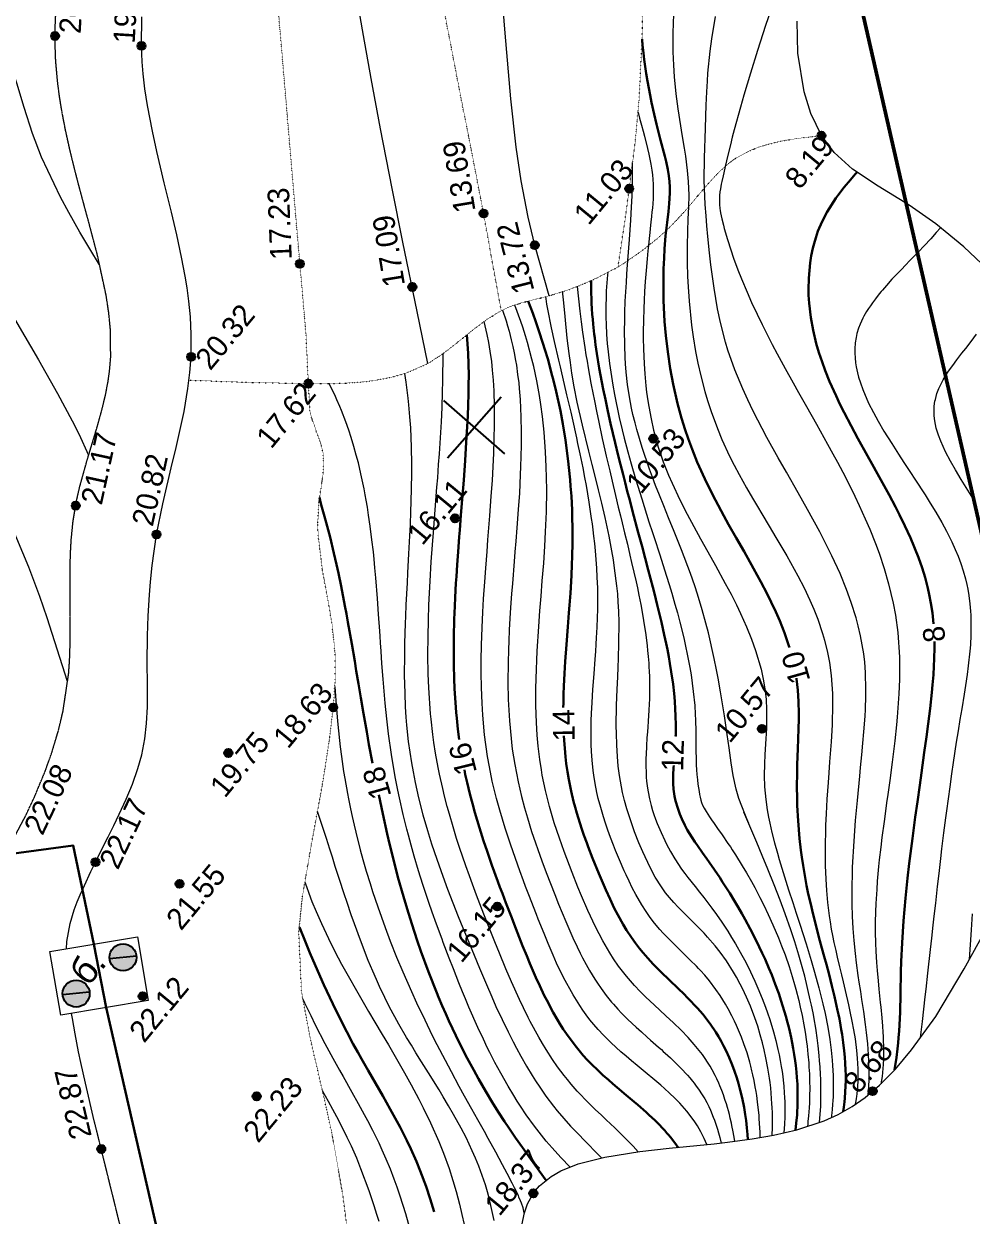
# Model space of a CAD drawing. Header units: millimetres. Extents: x -2893842 to -949497, y -1203244 to 262218.
# Drawn here: x -1954908 to -1919793, y -532479 to -488314 of the extents above; entities that cross this region are included whole.
import ezdxf

# ---------------------------------------------------------------- set-up
doc = ezdxf.new("R2010")
doc.units = ezdxf.units.MM
doc.linetypes.add('g5_05x2', pattern=[3.5, 2.5, -1])
doc.linetypes.add('g5_366', pattern=[0.85, 0.1, -0.75])
doc.layers.get('0').update_dxf_attribs({"lineweight": 5})
for name, color, linetype in [('!!!_ Размеры', 7, 'Continuous'), ('02_сетка', 253, 'Continuous'), ('10_Границы покрытий и угодий', 253, 'Continuous'), ('12_Рельеф', 253, 'Continuous'), ('19_Горизонтали', 253, 'Continuous'), ('30_Канализация', 253, 'Continuous'), ('44_Крышки колодцев', 253, 'Continuous'), ('61_Отметки высоты поверхности', 253, 'Continuous'), ('65_Границы', 253, 'Continuous')]:
    doc.layers.add(name, color=color, linetype=linetype)
doc.styles.add('LIKE17', font='d431.shx')
doc.styles.add('LIKE36', font='pragmai.shx')
doc.styles.add('Line_GUGK', font='')
doc.styles.get('Line_GUGK').set_extended_font_data('Bm431', italic=True)
doc.linetypes.add('g5_084a', pattern='A,0.001,[18,GUGK_2005.shx,S=2.5,R=180,X=0,Y=0],0.5,[18,GUGK_2005.shx,S=6,R=180,X=0,Y=0],0.5', length=1.001)
doc.linetypes.add('g5_085a', pattern='A,0.001,[19,GUGK_2005.shx,S=1,R=180,X=0,Y=0],0.5,[18,GUGK_2005.shx,S=6,R=180,X=0,Y=0],0.5', length=1.001)
doc.linetypes.add('g5_122_kn', pattern='A,1,-1,1.5,-0.4,["Кн",Line_GUGK,S=1,R=0,X=0,Y=-0.5],-2.4,1.5,-1,4,-1,4,-1,3', length=21.8)
doc.linetypes.add('g5_332', pattern='A,0.001,[18,GUGK_2005.shx,S=10,R=180,X=0,Y=0],0.5', length=0.501)

# ---------------------------------------------------------------- blocks, each defined once
blk = doc.blocks.new('BL_333')
at = {"color": 0}
for p, q in [((0, -3), (0, 3)), ((-3, 0), (3, 0))]:
    blk.add_line(p, q, dxfattribs=at)
blk = doc.blocks.new('g5_117')
h = blk.add_hatch(color=255)
h.paths.add_polyline_path([(-0.299, 0.352), (0.352, -0.299, 0.177899), (0.463, 0, 0.639215)])
h.paths.add_polyline_path([(-0.352, 0.299, 0.177899), (-0.463, 0, 0.639215), (0.299, -0.352)])
at = {"color": 0}
blk.add_lwpolyline([(0.354, -0.354), (-0.354, 0.354)], dxfattribs=at)
blk.add_circle((0, 0), 0.5, dxfattribs=at)
blk = doc.blocks.new('g5_330')
blk.add_hatch(color=0).paths.add_polyline_path([(-0.15, 0, 1), (0.15, 0, 1)])
at = {"color": 0}
blk.add_circle((0, 0), 0.15, dxfattribs=at)
blk = doc.blocks.new('Топо_07.04.17')
at = {"layer": '02_сетка', "color": 3, "linetype": 'Continuous'}
for p, q in [((-55232, -387752), (-53010, -385736)), ((-53113, -387855), (-55129, -385633))]:
    blk.add_line(p, q, dxfattribs=at)
at = {"layer": '10_Границы покрытий и угодий', "linetype": 'g5_05x2', "lineweight": 20}
blk.add_lwpolyline([(-73064, -400357), (-72261, -399185), (-71851, -398520), (-71348, -397613), (-71029, -396963), (-70691, -396173), (-70441, -395481), (-70080, -394132), (-69985, -393622), (-69876, -392877), (-69778, -392020), (-69714, -391399), (-69643, -390735), (-69574, -390162), (-69502, -389663), (-69420, -389186), (-69273, -388509), (-69063, -387784), (-68887, -387285), (-68512, -386356), (-68285, -385829), (-67984, -385126), (-67736, -384509), (-67554, -384006), (-67411, -383546), (-67314, -383177), (-67208, -382651), (-67103, -381605), (-67094, -380997), (-67116, -380374), (-67273, -378808), (-67457, -377552), (-67571, -376812), (-67673, -376130), (-67751, -375576), (-67846, -374833), (-67923, -374102), (-67971, -373489), (-67990, -373164), (-68005, -372797), (-68013, -372281), (-67994, -371502), (-67940, -370811), (-67886, -370350), (-67740, -369426)], dxfattribs=at)
at = {"layer": '10_Границы покрытий и угодий', "color": 7, "linetype": 'Continuous', "lineweight": 20}
for points in [[(-71304, -404235), (-71260, -403974), (-71067, -403319), (-70858, -402837), (-70713, -402555), (-70573, -402303), (-70382, -401979), (-70087, -401499), (-69819, -401079), (-69554, -400671), (-69309, -400294), (-69055, -399901), (-68805, -399504), (-68488, -398979), (-68195, -398453), (-67924, -397897), (-67725, -397413), (-67542, -396840), (-67415, -396276), (-67317, -395666), (-67269, -395270), (-67223, -394838), (-67143, -394051), (-67022, -393058), (-66914, -392328), (-66778, -391553), (-66684, -391077), (-66555, -390493), (-66265, -389362), (-65907, -388257), (-65390, -386821), (-65219, -386355), (-64737, -384951), (-64496, -384123), (-64358, -383547), (-64248, -382970), (-64148, -382151), (-64109, -381494), (-64101, -380909), (-64110, -380412), (-64130, -379978), (-64181, -379261), (-64265, -378414), (-64367, -377562), (-64437, -377012), (-64510, -376450), (-64654, -375267), (-64733, -374506), (-64804, -373543), (-64827, -372916), (-64829, -372351), (-64817, -371910), (-64777, -371319), (-64637, -370249)], [(-71002, -410682), (-71168, -409264), (-71251, -408478), (-71289, -408082), (-71318, -407741), (-71343, -407403), (-71378, -406829), (-71386, -406637)]]:
    blk.add_lwpolyline(points, dxfattribs=at)
at = {"layer": '10_Границы покрытий и угодий', "color": 7, "linetype": 'g5_366', "lineweight": 20}
for points in [[(-52646, -382565), (-52889, -378914), (-53064, -376651), (-53257, -374304), (-53501, -371162), (-53650, -368823), (-53784, -365573), (-53842, -361158), (-53756, -355598), (-53628, -351777), (-53440, -346777), (-53323, -342435), (-53277, -336489), (-53201, -331046), (-52867, -325180), (-52503, -321840), (-52171, -319052)], [(-60045, -384446), (-59925, -382594), (-59809, -378216), (-59658, -372949), (-59487, -366873), (-59382, -363042), (-59098, -351808), (-58982, -346090), (-58875, -339674), (-58708, -331590), (-58597, -328027), (-58428, -323474), (-58343, -319145), (-58375, -316720), (-58569, -312910), (-58785, -310300), (-58861, -309090), (-58861, -307723), (-58805, -306294), (-58763, -304900), (-58760, -304042), (-58808, -302090), (-58937, -299519)], [(-48165, -381444), (-47665, -379577), (-47011, -376920), (-46675, -375294), (-46298, -372963), (-46034, -370738), (-45794, -367714), (-45644, -364550), (-45521, -360283), (-45107, -346556), (-44359, -332294)], [(-64423, -383819), (-62427, -384123), (-60045, -384446), (-59160, -384543), (-58660, -384583), (-58068, -384608), (-57592, -384604), (-56980, -384559), (-56398, -384463), (-55572, -384205), (-55071, -383962), (-54603, -383687), (-54109, -383372), (-53695, -383110), (-53216, -382831), (-52646, -382565), (-52320, -382457), (-51865, -382359), (-50824, -382218), (-50116, -382083), (-49505, -381925), (-48989, -381760), (-48165, -381444), (-47838, -381280), (-47244, -380963), (-46576, -380544), (-46283, -380336), (-45896, -380036), (-45443, -379644), (-44894, -379124), (-44527, -378779), (-44184, -378479), (-43956, -378300), (-43663, -378097), (-43376, -377932), (-42799, -377701), (-42400, -377600), (-42042, -377539), (-41654, -377496), (-41381, -377477), (-40823, -377460), (-40132, -377459)], [(-62138, -416350), (-62163, -414459), (-62304, -412194), (-62419, -411066), (-62710, -408545), (-62835, -406785), (-62689, -404605), (-62404, -403292), (-61867, -401455), (-61210, -399288), (-60765, -397667), (-60452, -396337), (-60296, -395466), (-60187, -394435), (-60177, -393432), (-60220, -392632), (-60307, -391366), (-60318, -390035), (-60283, -389618), (-60149, -388842), (-60013, -388338), (-59882, -387835), (-59813, -387448), (-59795, -387053), (-59834, -386729), (-59939, -386286), (-60105, -385524), (-60045, -384446)]]:
    blk.add_lwpolyline(points, dxfattribs=at)
at = {"layer": '10_Границы покрытий и угодий', "color": 7, "linetype": 'g5_05x2', "lineweight": 20}
blk.add_lwpolyline([(-60779, -489353), (-64507, -460705), (-68519, -429758), (-71002, -410682)], dxfattribs=at)
at = {"layer": '12_Рельеф', "color": 7, "linetype": 'g5_085a', "lineweight": 20}
for points in [[(-64248, -382970), (-64148, -382151), (-64109, -381494), (-64101, -380909), (-64110, -380412), (-64130, -379978), (-64181, -379261), (-64265, -378414), (-64367, -377562), (-64437, -377012), (-64510, -376450), (-64654, -375267), (-64733, -374506), (-64804, -373543), (-64827, -372916), (-64829, -372351), (-64817, -371910), (-64777, -371319), (-64637, -370249)], [(-50824, -382218), (-51139, -380296), (-51263, -379230), (-51364, -377866), (-51410, -376604), (-51413, -374812), (-51347, -372367), (-51243, -369460)]]:
    blk.add_lwpolyline(points, dxfattribs=at)
at = {"layer": '12_Рельеф', "color": 7, "linetype": 'g5_084a', "lineweight": 20}
blk.add_lwpolyline([(-55572, -384205), (-55747, -382244), (-55977, -379628), (-56146, -377611), (-56323, -375370), (-56461, -373474), (-56567, -371859), (-56667, -370141)], dxfattribs=at)
at = {"layer": '12_Рельеф', "color": 42, "linetype": 'g5_332', "lineweight": 20}
for points in [[(-55701, -416308), (-55562, -415868), (-55408, -415546), (-55132, -415163), (-54891, -414937), (-54423, -414638), (-54048, -414477), (-53371, -414289), (-52363, -414148), (-51061, -414092), (-49966, -414096), (-48293, -414118), (-47786, -414118), (-46875, -414098), (-46067, -414049), (-45184, -413946), (-44144, -413727), (-43600, -413553), (-43060, -413323), (-42542, -413044), (-41959, -412654), (-41304, -412123), (-40632, -411479), (-39598, -410352), (-38357, -408723), (-36665, -406332)], [(-34568, -383080), (-35352, -382146), (-36297, -381177), (-37190, -380389), (-38258, -379555), (-39127, -378821), (-39734, -378138), (-40132, -377459), (-40426, -376599), (-40581, -375770), (-40660, -374320), (-40544, -373143)]]:
    blk.add_lwpolyline(points, dxfattribs=at)
at = {"layer": '19_Горизонтали', "color": 42, "linetype": 'Continuous', "lineweight": 20}
for points in [[(-67234, -379199), (-67524, -378569), (-67818, -377913), (-68144, -377153), (-68384, -376554), (-68916, -374996), (-69149, -374083), (-69347, -373102), (-69519, -372175), (-69834, -370729), (-70004, -370110), (-70179, -369524)], [(-70152, -394400), (-70632, -391971), (-70816, -391161), (-71094, -390031), (-71863, -387425), (-72524, -385627), (-72993, -384498), (-73735, -382786), (-74682, -380459), (-75161, -379024), (-75613, -377204), (-75992, -375166), (-76284, -373450), (-76447, -372554), (-76632, -371650), (-76835, -370788), (-77099, -369823), (-77363, -368940)], [(-74063, -368289), (-73625, -369723), (-73075, -371892), (-72784, -373447), (-72400, -375520), (-72107, -376758), (-71825, -377698), (-71488, -378658), (-70956, -379991), (-70525, -380987), (-69882, -382440), (-69313, -383762), (-68890, -384827), (-68705, -385332), (-68429, -386163)], [(-45067, -372374), (-45171, -373050), (-45249, -373758), (-45286, -374253), (-45305, -374683), (-45316, -375314), (-45307, -375872), (-45280, -376506), (-45262, -376838), (-45237, -377345), (-45225, -377647), (-45218, -378179), (-45228, -378592), (-45267, -379100), (-45326, -379533), (-45395, -379969), (-45464, -380429), (-45532, -380946), (-45600, -381568), (-45644, -382081), (-45669, -382471), (-45693, -382999), (-45702, -383889), (-45691, -384332), (-45663, -384882), (-45628, -385314), (-45575, -385799), (-45491, -386389), (-45429, -386738), (-45346, -387148), (-45186, -387803), (-45065, -388224), (-44849, -388875), (-44719, -389223), (-44574, -389594), (-44358, -390112), (-44183, -390513), (-44039, -390836), (-43906, -391128), (-43682, -391619), (-43484, -392055), (-43484, -392055), (-43163, -392779), (-42836, -393569), (-42662, -394031), (-42499, -394507), (-42394, -394852), (-42288, -395243), (-42168, -395783), (-42123, -396040), (-42063, -396506), (-42035, -396884), (-42026, -397371), (-42059, -398034), (-42097, -398425), (-42203, -399187), (-42309, -399810), (-42448, -400545), (-42524, -400946), (-42589, -401292), (-42700, -401905), (-42792, -402443), (-42858, -402853), (-42984, -403780), (-43042, -404342), (-43081, -404844), (-43101, -405265), (-43111, -405704), (-43106, -406209), (-43098, -406426), (-43083, -406701), (-43066, -406942), (-43042, -407210), (-43012, -407515), (-42985, -407757), (-42941, -408130), (-42904, -408426), (-42870, -408694), (-42829, -409026), (-42766, -409566), (-42740, -409812), (-42707, -410181), (-42684, -410509), (-42669, -410844), (-42663, -411280), (-42668, -411558), (-42692, -411954), (-42722, -412248), (-42749, -412440), (-42771, -412576), (-42786, -412659), (-42802, -412742), (-42831, -412879), (-42854, -412975), (-42871, -413047), (-42892, -413125), (-42930, -413253)], [(-42413, -412958), (-42357, -412658), (-42317, -412392), (-42288, -412150), (-42251, -411737), (-42236, -411474), (-42223, -411073), (-42220, -410658), (-42222, -410362), (-42234, -409875), (-42250, -409417), (-42261, -409127), (-42274, -408770), (-42282, -408519), (-42294, -408056), (-42298, -407709), (-42293, -407215), (-42276, -406774), (-42248, -406321), (-42210, -405875), (-42168, -405470), (-42040, -404516), (-41879, -403563), (-41736, -402812), (-41587, -402086), (-41399, -401200), (-41330, -400880), (-41231, -400419), (-41142, -399997), (-41058, -399583), (-40949, -399003), (-40908, -398762), (-40834, -398266), (-40808, -398048), (-40752, -397403), (-40739, -397018), (-40741, -396707), (-40782, -396033), (-40825, -395661), (-40871, -395356), (-40984, -394768), (-41104, -394269), (-41278, -393654), (-41504, -392965), (-41849, -392036), (-42206, -391157), (-42482, -390506), (-42828, -389701), (-43070, -389134), (-43399, -388338), (-43792, -387315), (-43946, -386876), (-44084, -386451), (-44295, -385716), (-44469, -384960), (-44526, -384657), (-44631, -383909), (-44679, -383404), (-44722, -382621), (-44738, -381753), (-44737, -381301), (-44729, -380704), (-44722, -380305), (-44715, -379930), (-44704, -379504), (-44635, -378607), (-44529, -377788), (-44371, -376717), (-44305, -376262), (-44244, -375857), (-44167, -375370), (-44101, -374981), (-44048, -374690), (-43877, -373886), (-43763, -373434), (-43529, -372638)], [(-41491, -372662), (-41727, -373174), (-42130, -374064), (-42481, -374861), (-42815, -375646), (-42991, -376069), (-43315, -376878), (-43419, -377148), (-43521, -377417), (-43659, -377787), (-43807, -378196), (-43884, -378415), (-43922, -378524), (-43992, -378733), (-44021, -378823), (-44073, -379000), (-44102, -379110), (-44129, -379234), (-44145, -379328), (-44162, -379455), (-44171, -379572), (-44175, -379711), (-44173, -379790), (-44168, -379883), (-44145, -380108), (-44113, -380343), (-44095, -380470), (-44024, -380891), (-43947, -381284), (-43877, -381604), (-43769, -382045), (-43676, -382395), (-43525, -382910), (-43401, -383303), (-43248, -383760), (-43106, -384161), (-42911, -384687), (-42813, -384942), (-42672, -385302), (-42437, -385880), (-42205, -386440), (-42046, -386817), (-41813, -387367), (-41521, -388054), (-41521, -388054), (-41193, -388839), (-41039, -389216), (-40907, -389545), (-40755, -389932), (-40610, -390315), (-40409, -390869), (-40284, -391231), (-40118, -391743), (-39999, -392140), (-39846, -392698), (-39757, -393063), (-39632, -393649), (-39532, -394230), (-39443, -394971), (-39412, -395412), (-39397, -396070), (-39397, -396070), (-39440, -396982), (-39440, -396982), (-39532, -397803), (-39612, -398323), (-39773, -399184), (-39830, -399453), (-39961, -400037), (-40147, -400810), (-40314, -401474), (-40445, -401987), (-40520, -402283), (-40624, -402688), (-40694, -402967), (-40837, -403545), (-40920, -403893), (-41027, -404361), (-41079, -404598), (-41189, -405130), (-41248, -405435), (-41337, -405946), (-41385, -406258), (-41437, -406627), (-41481, -406998), (-41520, -407406), (-41542, -407703), (-41564, -408127), (-41573, -408416), (-41580, -408805), (-41583, -409112), (-41583, -409112), (-41586, -409615), (-41588, -409787), (-41595, -410185), (-41605, -410486), (-41616, -410717), (-41625, -410870), (-41636, -411027), (-41655, -411244), (-41677, -411446), (-41709, -411689), (-41744, -411913), (-41766, -412033), (-41802, -412210), (-41830, -412334), (-41849, -412412), (-41881, -412536), (-41900, -412607)], [(-46786, -375827), (-46783, -375846), (-46750, -376060), (-46708, -376327), (-46673, -376549), (-46643, -376743), (-46581, -377202), (-46557, -377426), (-46528, -377801), (-46519, -378023), (-46517, -378197), (-46530, -378543), (-46571, -378927), (-46594, -379081), (-46657, -379419), (-46686, -379560), (-46724, -379732), (-46770, -379938), (-46793, -380039), (-46853, -380305), (-46903, -380530), (-46959, -380785), (-46999, -380973), (-47062, -381269), (-47147, -381691), (-47225, -382095), (-47292, -382460), (-47345, -382775), (-47395, -383085), (-47458, -383522), (-47510, -383928), (-47537, -384171), (-47574, -384557), (-47614, -385122), (-47630, -385490), (-47638, -385929), (-47636, -386168), (-47628, -386494), (-47618, -386710), (-47585, -387173), (-47538, -387604), (-47487, -387959), (-47437, -388243), (-47315, -388806), (-47178, -389318), (-47083, -389632), (-46867, -390270), (-46658, -390828), (-46465, -391314), (-46268, -391792), (-46056, -392297), (-45829, -392838), (-45540, -393540), (-45375, -393961), (-45223, -394372), (-45102, -394716), (-44938, -395229), (-44806, -395703), (-44706, -396131), (-44582, -396849), (-44539, -397278), (-44522, -397676), (-44524, -397986), (-44545, -398350), (-44632, -399044), (-44695, -399426), (-44795, -399998), (-44851, -400345), (-44907, -400769), (-44942, -401187), (-44953, -401655), (-44942, -402044), (-44924, -402317), (-44904, -402553), (-44864, -402906), (-44810, -403295), (-44747, -403687), (-44706, -403926), (-44584, -404587), (-44488, -405075), (-44390, -405559), (-44306, -405972), (-44222, -406385), (-44073, -407137), (-43953, -407779), (-43876, -408222), (-43784, -408818), (-43705, -409424), (-43666, -409788), (-43625, -410302), (-43602, -410762), (-43594, -411158), (-43598, -411527), (-43605, -411729), (-43627, -412106), (-43649, -412348), (-43665, -412497), (-43681, -412633), (-43717, -412882), (-43738, -413015), (-43766, -413169), (-43801, -413349), (-43828, -413473), (-43849, -413569), (-43868, -413639)], [(-44319, -413764), (-44263, -413483), (-44235, -413319), (-44214, -413191), (-44186, -413001), (-44172, -412893), (-44149, -412709), (-44133, -412562), (-44114, -412375), (-44098, -412180), (-44086, -412015), (-44070, -411723), (-44061, -411503), (-44056, -411302), (-44054, -410940), (-44058, -410644), (-44066, -410379), (-44073, -410213), (-44084, -410007), (-44094, -409850), (-44105, -409709), (-44129, -409418), (-44149, -409214), (-44258, -408331), (-44388, -407523), (-44483, -407022), (-44577, -406567), (-44717, -405945), (-44845, -405423), (-44999, -404831), (-45164, -404230), (-45316, -403704), (-45464, -403205), (-45812, -402030), (-45692, -402454), (-45934, -401507), (-45995, -401154), (-46046, -400639), (-46068, -400169), (-46083, -399605), (-46097, -399111), (-46122, -398407), (-46142, -397962), (-46166, -397508), (-46199, -396994), (-46223, -396679), (-46260, -396253), (-46367, -395292), (-46419, -394916), (-46499, -394413), (-46609, -393820), (-46675, -393504), (-46783, -393033), (-47015, -392119), (-47207, -391416), (-47356, -390884), (-47483, -390428), (-47595, -390016), (-47695, -389638), (-47776, -389320), (-47852, -389013), (-48033, -388189), (-48097, -387849), (-48155, -387503), (-48191, -387253), (-48231, -386937), (-48256, -386694), (-48287, -386274), (-48303, -385807), (-48302, -385350), (-48292, -385045), (-48280, -384810), (-48246, -384355), (-48189, -383803), (-48147, -383464), (-48103, -383149), (-48040, -382732), (-47954, -382220), (-47925, -382052), (-47870, -381742), (-47836, -381559), (-47778, -381248), (-47635, -380484), (-47504, -379773), (-47422, -379301), (-47354, -378883), (-47277, -378352), (-47200, -377684)], [(-36134, -381344), (-36311, -381509), (-36536, -381709), (-36816, -381948), (-37049, -382142), (-37275, -382327), (-37384, -382416), (-37594, -382587), (-37737, -382705), (-37954, -382886), (-38137, -383041), (-38369, -383245), (-38535, -383398), (-38589, -383450), (-38666, -383524), (-38827, -383687), (-38952, -383821), (-39042, -383922), (-39122, -384018), (-39208, -384126), (-39323, -384283), (-39372, -384355), (-39495, -384558), (-39571, -384706), (-39651, -384892), (-39701, -385033), (-39753, -385225), (-39796, -385451), (-39814, -385602), (-39824, -385783), (-39825, -385960), (-39818, -386110), (-39795, -386346), (-39772, -386506), (-39731, -386726), (-39672, -386973), (-39512, -387501), (-39377, -387866), (-39241, -388201), (-39066, -388595), (-38834, -389086), (-38629, -389502), (-38464, -389829), (-38322, -390108), (-38067, -390611), (-37874, -390999), (-37817, -391116), (-37664, -391435), (-37496, -391798), (-37320, -392204), (-37186, -392536), (-37034, -392951), (-36935, -393256), (-36863, -393502), (-36791, -393787), (-36732, -394073), (-36684, -394371), (-36659, -394585), (-36643, -394761), (-36631, -394996), (-36626, -395308), (-36634, -395584), (-36642, -395730), (-36670, -396064), (-36722, -396474), (-36779, -396816), (-36823, -397047), (-36943, -397592), (-37020, -397901), (-37124, -398294), (-37212, -398611), (-37362, -399136), (-37475, -399529), (-37589, -399933), (-37702, -400340), (-37901, -401077), (-38011, -401495), (-38131, -401958), (-38351, -402828), (-38414, -403081), (-38548, -403631), (-38687, -404211), (-38770, -404560), (-38897, -405102), (-39008, -405577), (-39146, -406178), (-39256, -406658), (-39331, -406988), (-39438, -407460), (-39531, -407872), (-39723, -408723), (-39856, -409308), (-39919, -409586), (-40125, -410482), (-40215, -410870), (-40268, -411083)], [(-49756, -381990), (-49760, -382912), (-49755, -383311), (-49745, -383699), (-49725, -384275), (-49712, -384542), (-49700, -384781), (-49685, -385038), (-49647, -385609), (-49614, -386038), (-49600, -386213), (-49556, -386721), (-49529, -387013), (-49461, -387689), (-49414, -388132), (-49388, -388362), (-49324, -388916), (-49279, -389303), (-49212, -389848), (-49158, -390289), (-49117, -390614), (-49084, -390880), (-49036, -391252), (-48981, -391691), (-48931, -392095), (-48898, -392375), (-48816, -393111), (-48793, -393340), (-48768, -393614), (-48739, -393964), (-48715, -394328), (-48691, -394795), (-48684, -395006), (-48678, -395301), (-48677, -395506), (-48678, -395687), (-48682, -395904), (-48690, -396160), (-48698, -396313), (-48705, -396439), (-48721, -396672), (-48739, -396872), (-48755, -397027), (-48812, -397478), (-48839, -397651), (-48880, -397898), (-48950, -398277), (-48997, -398521), (-49049, -398794), (-49066, -398884), (-49122, -399198), (-49171, -399505), (-49190, -399637), (-49227, -399947), (-49244, -400146), (-49255, -400336), (-49259, -400489), (-49258, -400749), (-49251, -400890), (-49228, -401152), (-49193, -401408), (-49161, -401590), (-49129, -401745), (-49087, -401925), (-49046, -402085), (-48944, -402438), (-48843, -402744), (-48791, -402887), (-48736, -403033), (-48678, -403176), (-48549, -403468), (-48344, -403867), (-48238, -404051), (-48144, -404207), (-47916, -404570), (-47776, -404789), (-47636, -405012), (-47510, -405220), (-47386, -405433), (-47242, -405689), (-47083, -405986), (-46902, -406344), (-46784, -406593), (-46666, -406853), (-46478, -407295), (-46408, -407469), (-46301, -407752), (-46111, -408301), (-46027, -408570), (-45914, -408966), (-45827, -409307), (-45778, -409517), (-45724, -409769), (-45637, -410246), (-45589, -410571), (-45548, -410909), (-45528, -411114), (-45511, -411330), (-45497, -411557), (-45490, -411740), (-45486, -411921), (-45485, -412069), (-45487, -412286), (-45496, -412537), (-45505, -412702), (-45516, -412867), (-45549, -413206), (-45576, -413417), (-45617, -413684), (-45647, -413848), (-45676, -414003)], [(-48561, -381596), (-48583, -381689), (-48696, -382271), (-48735, -382517), (-48777, -382823), (-48823, -383248), (-48844, -383501), (-48867, -383877), (-48880, -384210), (-48886, -384532), (-48884, -384966), (-48884, -384966), (-48869, -385447), (-48853, -385770), (-48830, -386122), (-48809, -386375), (-48775, -386743), (-48749, -386990), (-48693, -387458), (-48652, -387766), (-48575, -388292), (-48504, -388739), (-48405, -389314), (-48355, -389589), (-48262, -390081), (-48091, -390949), (-48006, -391367), (-47961, -391589), (-47841, -392173), (-47792, -392417), (-47719, -392786), (-47673, -393026), (-47613, -393343), (-47552, -393676), (-47481, -394086), (-47427, -394426), (-47374, -394780), (-47297, -395365), (-47261, -395687), (-47233, -395985), (-47196, -396484), (-47182, -396756), (-47167, -397378), (-47175, -397905), (-47190, -398232), (-47205, -398443), (-47241, -398848), (-47270, -399127), (-47294, -399348), (-47321, -399615), (-47341, -399821), (-47353, -399957), (-47363, -400089), (-47374, -400279), (-47382, -400449), (-47385, -400656), (-47384, -400813), (-47373, -401083), (-47364, -401195), (-47353, -401307), (-47340, -401417), (-47326, -401504), (-47302, -401607), (-47256, -401725), (-47194, -401858), (-47092, -402063), (-47030, -402183), (-46954, -402327), (-46847, -402524), (-46708, -402779), (-46526, -403119), (-46454, -403259), (-46394, -403377), (-46299, -403567), (-46095, -403998), (-45968, -404281), (-45823, -404618), (-45726, -404855), (-45575, -405243), (-45467, -405536), (-45339, -405904), (-45211, -406302), (-45064, -406805), (-44980, -407117), (-44894, -407464), (-44795, -407910), (-44722, -408280), (-44667, -408596), (-44639, -408767), (-44580, -409190), (-44549, -409453), (-44519, -409760), (-44492, -410110), (-44477, -410391), (-44466, -410744), (-44463, -410912), (-44464, -411215), (-44473, -411534), (-44480, -411695), (-44495, -411942), (-44518, -412228), (-44543, -412470), (-44577, -412746), (-44595, -412872), (-44615, -413005), (-44645, -413187), (-44672, -413335), (-44700, -413478), (-44745, -413694), (-44765, -413784), (-44783, -413862)], [(-47519, -414112), (-47531, -413897), (-47540, -413756), (-47560, -413522), (-47569, -413425), (-47590, -413245), (-47608, -413108), (-47628, -412969), (-47649, -412835), (-47673, -412702), (-47699, -412567), (-47707, -412529), (-47746, -412351), (-47785, -412193), (-47837, -412004), (-47868, -411901), (-47920, -411738), (-47968, -411604), (-48051, -411389), (-48116, -411239), (-48351, -410781), (-48605, -410378), (-48804, -410099), (-49035, -409800), (-49285, -409495), (-49531, -409206), (-49916, -408757), (-50188, -408432), (-50376, -408198), (-50559, -407958), (-50817, -407587), (-51063, -407180), (-51220, -406888), (-51336, -406649), (-51540, -406187), (-51750, -405637), (-51963, -405000), (-52132, -404439), (-52228, -404100), (-52383, -403541), (-52592, -402728), (-52709, -402225), (-52831, -401633), (-52938, -401019), (-53021, -400405), (-53074, -399837), (-53086, -399638), (-53101, -399245), (-53105, -398750), (-53095, -398338), (-53072, -397874), (-53020, -397239), (-52952, -396633), (-52901, -396246), (-52745, -395247), (-52584, -394346), (-52474, -393773), (-52370, -393238), (-52262, -392682), (-52138, -392033), (-52025, -391413), (-51935, -390885), (-51823, -390158), (-51721, -389356), (-51674, -388898), (-51639, -388500), (-51602, -387944), (-51575, -387211), (-51571, -386631), (-51580, -386180), (-51594, -385844), (-51629, -385299), (-51682, -384755), (-51716, -384473), (-51809, -383847), (-51853, -383597), (-51918, -383268), (-51965, -383046), (-52119, -382414)], [(-46571, -414080), (-46553, -413882), (-46541, -413721), (-46531, -413559), (-46522, -413369), (-46518, -413248), (-46513, -412969), (-46515, -412759), (-46521, -412520), (-46527, -412366), (-46537, -412189), (-46555, -411957), (-46576, -411746), (-46594, -411594), (-46617, -411415), (-46640, -411262), (-46669, -411087), (-46701, -410912), (-46776, -410560), (-46840, -410301), (-46888, -410127), (-46942, -409947), (-46971, -409854), (-47026, -409690), (-47099, -409485), (-47210, -409205), (-47287, -409026), (-47368, -408849), (-47448, -408687), (-47580, -408440), (-47780, -408104), (-47934, -407873), (-48072, -407680), (-48133, -407598), (-48202, -407507), (-48400, -407255), (-48609, -406998), (-48749, -406828), (-48921, -406616), (-49018, -406494), (-49166, -406305), (-49280, -406153), (-49389, -406003), (-49562, -405745), (-49697, -405523), (-49826, -405287), (-49958, -405020), (-50133, -404617), (-50235, -404351), (-50326, -404098), (-50407, -403854), (-50458, -403694), (-50586, -403269), (-50690, -402907), (-50743, -402709), (-50822, -402406), (-50888, -402133), (-50948, -401861), (-50997, -401617), (-51060, -401262), (-51109, -400920), (-51135, -400697), (-51162, -400363), (-51177, -400047), (-51180, -399871), (-51175, -399485), (-51160, -399165), (-51142, -398912), (-51078, -398289), (-51044, -398034), (-51003, -397756), (-50942, -397377), (-50897, -397118), (-50857, -396896), (-50748, -396316), (-50645, -395783), (-50593, -395509), (-50542, -395234), (-50501, -395004), (-50435, -394613), (-50383, -394277), (-50338, -393959), (-50308, -393713), (-50280, -393457), (-50254, -393178), (-50223, -392777), (-50204, -392444), (-50190, -392122), (-50181, -391801), (-50177, -391527), (-50177, -391257), (-50178, -391011), (-50182, -390790), (-50187, -390590), (-50209, -389985), (-50226, -389663), (-50244, -389359), (-50266, -389053), (-50293, -388695), (-50340, -388161), (-50377, -387771), (-50398, -387564), (-50421, -387338), (-50452, -387044), (-50502, -386596), (-50577, -385936), (-50623, -385545), (-50674, -385110), (-50700, -384878), (-50730, -384623), (-50809, -383917), (-50863, -383403), (-50880, -383216), (-50908, -382891), (-50935, -382512), (-50945, -382311), (-50949, -382235)], [(-46121, -414052), (-46077, -413752), (-46037, -413406), (-46019, -413220), (-46004, -413029), (-45996, -412891), (-45986, -412692), (-45976, -412292), (-45977, -412094), (-45980, -411929), (-45994, -411562), (-46023, -411170), (-46054, -410869), (-46089, -410600), (-46136, -410296), (-46197, -409968), (-46265, -409654), (-46381, -409204), (-46488, -408852), (-46600, -408525), (-46666, -408349), (-46776, -408077), (-46864, -407875), (-47076, -407439), (-47267, -407095), (-47425, -406836), (-47666, -406480), (-47780, -406325), (-48014, -406025), (-48255, -405727), (-48446, -405492), (-48627, -405259), (-48768, -405068), (-48907, -404867), (-49028, -404675), (-49157, -404445), (-49344, -404056), (-49496, -403680), (-49699, -403076), (-49803, -402721), (-49913, -402307), (-50103, -401419), (-50153, -401104), (-50190, -400804), (-50234, -400162), (-50239, -399814), (-50232, -399460), (-50210, -399040), (-50173, -398596), (-50145, -398334), (-50045, -397562), (-49960, -396993), (-49887, -396531), (-49832, -396179), (-49782, -395858), (-49701, -395297), (-49610, -394528), (-49575, -394119), (-49554, -393780), (-49543, -393471), (-49538, -393176), (-49547, -392512), (-49559, -392203), (-49578, -391867), (-49620, -391318), (-49690, -390611), (-49753, -390068), (-49817, -389563), (-49879, -389097), (-49945, -388603), (-50013, -388102), (-50137, -387118), (-50229, -386247), (-50275, -385673), (-50305, -385162), (-50319, -384767), (-50326, -384431), (-50329, -383850), (-50319, -383050), (-50310, -382542), (-50303, -382197), (-50302, -382119)], [(-48564, -414115), (-48630, -413880), (-48725, -413617), (-48825, -413391), (-48927, -413190), (-49156, -412808), (-49386, -412483), (-49548, -412277), (-49721, -412069), (-49886, -411879), (-50011, -411741), (-50208, -411529), (-50530, -411193), (-50795, -410918), (-50989, -410717), (-51166, -410529), (-51335, -410346), (-51659, -409975), (-51911, -409661), (-52084, -409425), (-52218, -409227), (-52341, -409032), (-52456, -408838), (-52560, -408651), (-52657, -408464), (-52856, -408047), (-53133, -407369), (-53331, -406806), (-53428, -406503), (-53563, -406053), (-53671, -405670), (-53821, -405116), (-53871, -404931), (-54067, -404187), (-54152, -403857), (-54208, -403637), (-54303, -403258), (-54414, -402793), (-54538, -402244), (-54664, -401633), (-54788, -400940), (-54855, -400504), (-54938, -399843), (-54985, -399310), (-55008, -398919), (-55027, -398102), (-55013, -397377), (-54991, -396933), (-54949, -396353), (-54896, -395806), (-54844, -395348), (-54770, -394792), (-54674, -394147), (-54582, -393582), (-54496, -393093), (-54384, -392480), (-54289, -391976), (-54172, -391373), (-54090, -390949), (-53920, -390073), (-53785, -389353), (-53682, -388784), (-53594, -388269), (-53516, -387786), (-53439, -387270), (-53366, -386729), (-53291, -386066), (-53243, -385491), (-53220, -385095), (-53209, -384714), (-53207, -384391), (-53216, -384008), (-53234, -383688), (-53260, -383386), (-53322, -382892)], [(-52602, -382550), (-52511, -382960), (-52476, -383150), (-52442, -383353), (-52396, -383679), (-52367, -383934), (-52345, -384177), (-52326, -384457), (-52317, -384635), (-52307, -384977), (-52305, -385292), (-52308, -385507), (-52321, -385912), (-52362, -386554), (-52416, -387126), (-52473, -387616), (-52583, -388393), (-52628, -388679), (-52685, -389030), (-52741, -389354), (-52849, -389953), (-52977, -390628), (-53071, -391114), (-53148, -391501), (-53218, -391857), (-53374, -392656), (-53447, -393033), (-53507, -393356), (-53574, -393724), (-53682, -394343), (-53750, -394761), (-53797, -395070), (-53866, -395561), (-53950, -396268), (-54009, -396904), (-54057, -397690), (-54068, -398752), (-54046, -399329), (-53994, -399976), (-53927, -400535), (-53864, -400964), (-53800, -401339), (-53701, -401862), (-53450, -402982), (-53337, -403433), (-53114, -404278), (-53015, -404643), (-52823, -405318), (-52742, -405590), (-52629, -405947), (-52513, -406292), (-52422, -406546), (-52355, -406722), (-52250, -406983), (-52147, -407225), (-51990, -407562), (-51912, -407718), (-51797, -407933), (-51638, -408208), (-51469, -408475), (-51413, -408558), (-51272, -408758), (-51149, -408921), (-50941, -409182), (-50674, -409497), (-50498, -409698), (-50306, -409913), (-50197, -410033), (-50018, -410232), (-49933, -410326), (-49839, -410431), (-49774, -410505), (-49709, -410579), (-49540, -410775), (-49453, -410878), (-49297, -411069), (-49211, -411179), (-49146, -411263), (-49040, -411407), (-48986, -411484), (-48910, -411594), (-48829, -411717), (-48772, -411808), (-48706, -411917), (-48633, -412047), (-48521, -412266), (-48448, -412424), (-48390, -412566), (-48332, -412721), (-48286, -412862), (-48209, -413136), (-48181, -413248), (-48147, -413404), (-48110, -413592), (-48086, -413731), (-48057, -413914), (-48029, -414118)], [(-38128, -408400), (-37925, -407320), (-37821, -406730)], [(-36075, -391429), (-36276, -391008), (-36425, -390694), (-36596, -390324), (-36748, -389973), (-36889, -389609), (-37021, -389201), (-37078, -388973), (-37127, -388700), (-37152, -388430), (-37153, -388246), (-37139, -388058), (-37112, -387893), (-37064, -387704), (-37043, -387642), (-36958, -387436), (-36867, -387262), (-36779, -387116), (-36668, -386955), (-36565, -386818), (-36438, -386663), (-36262, -386462), (-36093, -386279), (-35876, -386055), (-35714, -385891), (-35486, -385661), (-35253, -385420)], [(-51114, -414095), (-51277, -413871), (-51428, -413674), (-51556, -413511), (-51881, -413114), (-52161, -412782), (-52318, -412596), (-52519, -412356), (-52650, -412196), (-52754, -412066), (-52859, -411934), (-52983, -411772), (-53107, -411604), (-53297, -411332), (-53423, -411140), (-53527, -410974), (-53727, -410631), (-53885, -410338), (-54082, -409942), (-54192, -409705), (-54300, -409459), (-54545, -408854), (-54605, -408696), (-54742, -408315), (-54853, -407988), (-55070, -407307), (-55219, -406806), (-55389, -406209), (-55513, -405763), (-55688, -405124), (-55863, -404470), (-55992, -403970), (-56096, -403556), (-56176, -403230), (-56265, -402847), (-56346, -402487), (-56411, -402187), (-56490, -401801), (-56572, -401367), (-56656, -400881), (-56702, -400587), (-56757, -400199), (-56794, -399911), (-56851, -399370), (-56874, -399110), (-56908, -398575), (-56924, -398173), (-56930, -397875), (-56929, -397313), (-56925, -397103), (-56883, -396149), (-56845, -395627), (-56779, -394935), (-56699, -394255), (-56618, -393657), (-56534, -393093), (-56391, -392223), (-56267, -391519), (-56152, -390895), (-56067, -390450), (-55972, -389953), (-55746, -388790), (-55682, -388453), (-55590, -387966), (-55517, -387576), (-55312, -386409), (-55227, -385886), (-55140, -385305), (-55086, -384921), (-54964, -383899)], [(-53691, -414378), (-53991, -413983), (-54271, -413594), (-54458, -413318), (-54610, -413080), (-54831, -412715), (-55085, -412261), (-55259, -411925), (-55360, -411722), (-55463, -411508), (-55630, -411142), (-55848, -410631), (-56016, -410210), (-56160, -409826), (-56234, -409621), (-56344, -409306), (-56497, -408847), (-56742, -408062), (-56837, -407739), (-56912, -407479), (-57009, -407130), (-57155, -406594), (-57264, -406178), (-57419, -405572), (-57448, -405456), (-57588, -404878), (-57695, -404417), (-57777, -404047), (-57851, -403698), (-57920, -403361), (-58023, -402834), (-58122, -402280), (-58190, -401863), (-58248, -401484), (-58281, -401256), (-58354, -400694), (-58424, -400068), (-58450, -399788), (-58473, -399526), (-58491, -399284), (-58538, -398438), (-58558, -397672), (-58560, -397112), (-58553, -396528), (-58543, -396079), (-58529, -395629), (-58507, -395053), (-58487, -394595), (-58474, -394289), (-58462, -394037), (-58453, -393848), (-58425, -393224), (-58401, -392643), (-58375, -391869), (-58366, -391501), (-58361, -391175), (-58358, -390906), (-58358, -390459), (-58365, -389948), (-58377, -389534), (-58391, -389235), (-58405, -388981), (-58418, -388776), (-58435, -388555), (-58489, -387986), (-58539, -387573), (-58583, -387273), (-58634, -386954), (-58698, -386612), (-58757, -386327), (-58831, -386003), (-58943, -385572), (-58986, -385422), (-59066, -385156), (-59125, -384972), (-59157, -384873), (-59278, -384530)], [(-56471, -384475), (-56453, -384803), (-56444, -385392), (-56446, -385640), (-56458, -386091), (-56477, -386500), (-56528, -387216), (-56589, -387837), (-56632, -388214), (-56767, -389226), (-56819, -389580), (-56895, -390066), (-56959, -390464), (-57069, -391129), (-57187, -391826), (-57248, -392186), (-57381, -392995), (-57446, -393405), (-57487, -393673), (-57592, -394405), (-57649, -394841), (-57733, -395571), (-57794, -396246), (-57828, -396740), (-57847, -397123), (-57856, -397421), (-57862, -398030), (-57838, -398830), (-57816, -399172), (-57783, -399570), (-57718, -400154), (-57629, -400789), (-57527, -401389), (-57431, -401892), (-57307, -402480), (-57158, -403129), (-57033, -403633), (-56898, -404154), (-56756, -404680), (-56695, -404905), (-56461, -405733), (-56334, -406178), (-56190, -406676), (-56004, -407304), (-55859, -407780), (-55743, -408148), (-55573, -408661), (-55406, -409139), (-55260, -409531), (-55165, -409775), (-55037, -410090), (-54868, -410483), (-54702, -410843), (-54598, -411057), (-54471, -411305), (-54282, -411656), (-54045, -412058), (-53923, -412253), (-53720, -412556), (-53499, -412866), (-53416, -412978), (-53257, -413187), (-53035, -413473), (-52905, -413638), (-52716, -413877), (-52489, -414166)], [(-60338, -395699), (-60338, -395699), (-60354, -396226), (-60369, -396684), (-60378, -396994), (-60390, -397709), (-60390, -397946), (-60385, -398312), (-60368, -398867), (-60356, -399131), (-60321, -399696), (-60306, -399892), (-60273, -400272), (-60244, -400559), (-60207, -400893), (-60176, -401153), (-60083, -401823), (-60026, -402193), (-59952, -402628), (-59863, -403107), (-59805, -403400), (-59678, -403994), (-59493, -404782), (-59360, -405304), (-59193, -405917), (-59026, -406492), (-58792, -407250), (-58650, -407684), (-58423, -408351), (-58207, -408953), (-58078, -409300), (-57841, -409920), (-57667, -410362), (-57437, -410926), (-57281, -411304), (-57066, -411820), (-56895, -412230), (-56701, -412695), (-56590, -412963), (-56369, -413503), (-56174, -413992), (-56042, -414330), (-55899, -414706), (-55832, -414890), (-55768, -415065), (-55721, -415203), (-55707, -415247), (-55664, -415391), (-55642, -415478), (-55601, -415668), (-55587, -415753), (-55580, -415801), (-55568, -415888)], [(-56703, -416024), (-56762, -415456), (-56797, -415184), (-56834, -414937), (-56880, -414674), (-57041, -413963), (-57128, -413653), (-57218, -413364), (-57394, -412854), (-57536, -412482), (-57754, -411951), (-57900, -411616), (-58062, -411258), (-58187, -410987), (-58509, -410307), (-58714, -409878), (-58882, -409523), (-59020, -409227), (-59161, -408919), (-59392, -408393), (-59668, -407710), (-59798, -407359), (-59946, -406932), (-60033, -406664), (-60131, -406344), (-60253, -405927), (-60458, -405152), (-60610, -404518), (-60686, -404181), (-60789, -403710), (-60860, -403370), (-60970, -402832), (-61070, -402328), (-61141, -401972), (-61201, -401666), (-61283, -401257), (-61352, -400916), (-61390, -400728), (-61453, -400426), (-61495, -400229)], [(-62255, -402780), (-62220, -402941), (-62158, -403206), (-62077, -403518), (-61968, -403905), (-61823, -404374), (-61624, -404955), (-61441, -405451), (-61245, -405949), (-61017, -406502), (-60852, -406888), (-60450, -407801), (-60263, -408219), (-60045, -408704), (-59861, -409115), (-59698, -409485), (-59385, -410212), (-59191, -410681), (-58970, -411238), (-58842, -411581), (-58635, -412168), (-58409, -412890), (-58287, -413331), (-58147, -413920), (-58055, -414380), (-57985, -414790), (-57915, -415276), (-57867, -415672), (-57827, -416049)], [(-62814, -407078), (-62768, -407216), (-62598, -407708), (-62469, -408068), (-62196, -408795), (-61966, -409372), (-61771, -409839), (-61662, -410097), (-61406, -410699), (-61218, -411145), (-61041, -411575), (-60948, -411809), (-60805, -412184), (-60628, -412676), (-60538, -412949), (-60430, -413297), (-60318, -413690), (-60219, -414066), (-60145, -414373), (-60066, -414723), (-59934, -415390), (-59780, -416352)], [(-60942, -415576), (-60990, -415308), (-61053, -414986), (-61176, -414409), (-61388, -413563), (-61503, -413159), (-61649, -412691), (-61763, -412352), (-61869, -412055), (-62063, -411550), (-62178, -411265), (-62307, -410951), (-62480, -410536)]]:
    blk.add_lwpolyline(points, dxfattribs=at)
at = {"layer": '19_Горизонтали', "color": 42, "linetype": 'Continuous', "lineweight": 30}
for points in [[(-43449, -396169), (-43462, -396099), (-43571, -395602), (-43694, -395145), (-43800, -394801), (-43929, -394415), (-44045, -394093), (-44224, -393627), (-44436, -393106), (-44716, -392447), (-44950, -391904), (-45171, -391388), (-45315, -391044), (-45559, -390437), (-45805, -389776), (-46069, -388957), (-46203, -388465), (-46304, -388044), (-46373, -387720), (-46456, -387277), (-46542, -386724), (-46625, -385992), (-46669, -385396), (-46693, -384774), (-46695, -384164), (-46680, -383649), (-46630, -382869), (-46587, -382419), (-46539, -382018), (-46496, -381703), (-46436, -381318), (-46376, -380972), (-46284, -380501), (-46177, -380017), (-46083, -379618), (-46018, -379320), (-45984, -379145), (-45951, -378928), (-45931, -378723), (-45921, -378514), (-45921, -378299), (-45931, -378070), (-45959, -377758), (-45981, -377567), (-46069, -376957), (-46156, -376352), (-46202, -375976), (-46248, -375528), (-46270, -375260), (-46290, -374988), (-46305, -374732), (-46319, -374446), (-46333, -373914), (-46335, -373664), (-46334, -373388), (-46330, -373165)], [(-38050, -395890), (-38043, -395481), (-38055, -395123), (-38081, -394795), (-38107, -394563), (-38167, -394156), (-38237, -393788), (-38328, -393391), (-38540, -392635), (-38693, -392166), (-38845, -391738), (-38959, -391435), (-39145, -390960), (-39480, -390142), (-39639, -389763), (-39776, -389437), (-40055, -388764), (-40254, -388270), (-40453, -387748), (-40573, -387418), (-40681, -387102), (-40859, -386537), (-40973, -386121), (-41053, -385791), (-41130, -385425), (-41189, -385083), (-41253, -384578), (-41285, -384109), (-41287, -383573), (-41271, -383272), (-41253, -383068), (-41196, -382647), (-41081, -382098), (-41009, -381841), (-40916, -381560), (-40853, -381393), (-40771, -381198), (-40660, -380963), (-40470, -380625), (-40243, -380287), (-39867, -379823), (-39780, -379728), (-39515, -379454), (-39252, -379203), (-39048, -379019), (-38972, -378952)], [(-48006, -398969), (-47996, -398905), (-47954, -398561), (-47920, -398195), (-47904, -397963), (-47891, -397657), (-47884, -397380), (-47884, -397027), (-47896, -396566), (-47910, -396258), (-47926, -396002), (-47947, -395727), (-47967, -395501), (-47999, -395174), (-48052, -394699), (-48135, -394041), (-48193, -393619), (-48227, -393377), (-48321, -392722), (-48386, -392275), (-48451, -391838), (-48530, -391298), (-48650, -390487), (-48708, -390081), (-48759, -389730), (-48804, -389405), (-48846, -389101), (-48897, -388725), (-48943, -388379), (-49002, -387910), (-49090, -387170), (-49141, -386706), (-49185, -386272), (-49221, -385878), (-49242, -385616), (-49279, -385087), (-49306, -384535), (-49316, -384215), (-49318, -384096), (-49320, -383954), (-49321, -383817), (-49320, -383451), (-49316, -383261), (-49311, -383089), (-49301, -382858), (-49291, -382678), (-49278, -382491), (-49263, -382299), (-49251, -382173), (-49230, -381964), (-49214, -381832)], [(-51611, -382324), (-51494, -382790), (-51418, -383117), (-51341, -383467), (-51245, -383940), (-51199, -384181), (-51137, -384532), (-51038, -385175), (-51021, -385301), (-50963, -385763), (-50889, -386500), (-50854, -386983), (-50823, -387599), (-50808, -388381), (-50809, -388617), (-50817, -389081), (-50824, -389319), (-50841, -389689), (-50874, -390206), (-50900, -390526), (-50925, -390803), (-50947, -391011), (-50992, -391408), (-51059, -391909), (-51101, -392199), (-51168, -392611), (-51281, -393257), (-51362, -393688), (-51416, -393970), (-51516, -394482), (-51641, -395126), (-51757, -395750), (-51834, -396185), (-51909, -396647), (-51953, -396937), (-51998, -397269), (-52019, -397434)], [(-54015, -383313), (-54035, -383997), (-54110, -384806), (-54154, -385160), (-54202, -385517), (-54254, -385876), (-54319, -386302), (-54414, -386879), (-54479, -387256), (-54600, -387928), (-54735, -388649), (-54789, -388927), (-54870, -389350), (-54983, -389927), (-55088, -390467), (-55134, -390709), (-55241, -391267), (-55329, -391741), (-55404, -392157), (-55448, -392405), (-55537, -392935), (-55588, -393251), (-55663, -393740), (-55751, -394374), (-55782, -394616), (-55814, -394891), (-55841, -395127), (-55870, -395409), (-55913, -395903), (-55941, -396292), (-55960, -396628), (-55975, -396975), (-55981, -397169), (-55985, -397373), (-55988, -397790), (-55982, -398174)], [(-59273, -398678), (-59324, -397975), (-59354, -397507), (-59396, -396812), (-59428, -396230), (-59456, -395702), (-59482, -395210), (-59501, -394858), (-59538, -394204), (-59588, -393384), (-59609, -393081), (-59630, -392779), (-59690, -392039), (-59735, -391546), (-59768, -391222), (-59815, -390798), (-59891, -390191), (-59971, -389628), (-60007, -389400), (-60082, -388957), (-60107, -388686)], [(-41341, -412152), (-41214, -411702), (-41141, -411387), (-41096, -411174), (-41058, -410983), (-41033, -410848), (-41013, -410739), (-40901, -410046), (-40808, -409379), (-40698, -408564), (-40644, -408190), (-40535, -407504), (-40389, -406700), (-40224, -405880), (-40062, -405143), (-39941, -404618), (-39720, -403704), (-39526, -402930), (-39385, -402381), (-39229, -401777), (-39113, -401329), (-38923, -400592), (-38777, -400019), (-38662, -399558), (-38525, -398994), (-38393, -398411), (-38336, -398141), (-38266, -397778), (-38209, -397452), (-38167, -397185), (-38113, -396772), (-38091, -396549)], [(-43404, -413470), (-43363, -413306), (-43319, -413121), (-43290, -412984), (-43247, -412755), (-43213, -412540), (-43185, -412331), (-43162, -412123), (-43148, -411960), (-43131, -411697), (-43122, -411477), (-43117, -411235), (-43119, -410930), (-43127, -410631), (-43136, -410441), (-43146, -410273), (-43162, -410045), (-43176, -409873), (-43189, -409730), (-43247, -409197), (-43298, -408792), (-43357, -408367), (-43412, -407992), (-43457, -407687), (-43506, -407369), (-43569, -406948), (-43630, -406530), (-43696, -406044), (-43738, -405705), (-43781, -405312), (-43810, -404993), (-43837, -404620), (-43857, -404250), (-43868, -403930), (-43872, -403675), (-43872, -403240), (-43853, -402587), (-43818, -402009), (-43794, -401721), (-43757, -401341), (-43691, -400799), (-43648, -400499), (-43561, -399927), (-43452, -399202), (-43403, -398836), (-43380, -398639), (-43338, -398188), (-43317, -397767), (-43318, -397347), (-43319, -397328)], [(-52116, -398469), (-52126, -398634), (-52142, -399090), (-52144, -399250), (-52143, -399505), (-52134, -399820), (-52118, -400100), (-52079, -400540), (-52030, -400932), (-51998, -401146), (-51962, -401369), (-51849, -401950), (-51791, -402215), (-51722, -402507), (-51683, -402668), (-51571, -403098), (-51407, -403685), (-51354, -403870), (-51218, -404317), (-51100, -404681), (-50979, -405023), (-50876, -405294), (-50719, -405670), (-50618, -405890), (-50469, -406185), (-50345, -406409), (-50221, -406617), (-50105, -406794), (-49954, -407012), (-49779, -407247), (-49682, -407372), (-49500, -407601), (-49282, -407865), (-48938, -408279), (-48794, -408455), (-48644, -408643), (-48339, -409050), (-48251, -409175), (-48166, -409303), (-47936, -409682), (-47762, -410018), (-47681, -410192), (-47607, -410363), (-47531, -410556), (-47461, -410749), (-47377, -411005), (-47298, -411284), (-47236, -411532), (-47183, -411784), (-47144, -411995), (-47103, -412258), (-47068, -412545), (-47037, -412903), (-47022, -413174), (-47017, -413393), (-47016, -413666), (-47022, -413913), (-47031, -414102)], [(-55919, -399307), (-55904, -399484), (-55871, -399789), (-55846, -400004), (-55811, -400265), (-55765, -400585), (-55710, -400927), (-55607, -401504), (-55508, -402005), (-55424, -402397), (-55363, -402668), (-55301, -402939), (-55150, -403567), (-55098, -403779), (-55036, -404023), (-54946, -404374), (-54794, -404959), (-54730, -405202), (-54642, -405535), (-54509, -406032), (-54403, -406417), (-54317, -406718), (-54155, -407252), (-54050, -407577), (-53922, -407945), (-53851, -408138), (-53660, -408617), (-53538, -408895), (-53465, -409052), (-53362, -409263), (-53261, -409457), (-53261, -409457), (-52996, -409922), (-52996, -409922), (-52829, -410183), (-52736, -410319), (-52606, -410500), (-52418, -410743), (-52323, -410859), (-52323, -410859), (-52100, -411121), (-51916, -411326), (-51768, -411487), (-51626, -411639), (-51325, -411956), (-51186, -412103), (-51058, -412239), (-50934, -412371), (-50659, -412675), (-50556, -412792), (-50379, -413001), (-50379, -413001), (-50204, -413221), (-50156, -413283), (-50124, -413326), (-50054, -413422), (-49981, -413525), (-49934, -413595), (-49868, -413695), (-49800, -413805), (-49744, -413900), (-49706, -413966), (-49678, -414016), (-49633, -414101)], [(-54617, -414762), (-55106, -413902), (-55362, -413452), (-55574, -413065), (-55782, -412671), (-55910, -412420), (-56099, -412037), (-56278, -411661), (-56467, -411246), (-56687, -410740), (-56826, -410406), (-57015, -409931), (-57187, -409478), (-57341, -409050), (-57432, -408788), (-57534, -408482), (-57621, -408213), (-57718, -407901), (-57818, -407568), (-57867, -407400), (-58086, -406594), (-58277, -405808), (-58368, -405399), (-58500, -404765), (-58608, -404192), (-58691, -403719), (-58809, -402979), (-58890, -402415), (-58980, -401720), (-59025, -401342), (-59106, -400590), (-59175, -399874)], [(-45241, -413953), (-45181, -413702), (-45118, -413395), (-45095, -413264), (-45071, -413117), (-45034, -412852), (-45012, -412661), (-44992, -412448), (-44979, -412265), (-44967, -412024), (-44961, -411827), (-44960, -411581), (-44962, -411405), (-44970, -411159), (-44981, -410942), (-44996, -410725), (-45014, -410530), (-45039, -410294), (-45059, -410132), (-45082, -409959), (-45120, -409713), (-45225, -409146), (-45287, -408855), (-45373, -408500), (-45468, -408140), (-45541, -407882), (-45646, -407540), (-45725, -407297), (-45808, -407052), (-45933, -406703), (-46063, -406361), (-46213, -405990), (-46309, -405760), (-46420, -405506), (-46539, -405243), (-46668, -404964), (-46884, -404521), (-46975, -404342), (-47137, -404029), (-47298, -403730), (-47370, -403599), (-47505, -403356), (-47660, -403074), (-47740, -402923), (-47835, -402733), (-47966, -402444), (-48038, -402265), (-48123, -402022), (-48177, -401842), (-48231, -401615), (-48278, -401338), (-48295, -401153), (-48300, -400891), (-48290, -400681), (-48257, -400382), (-48211, -400093), (-48198, -400025)], [(-58875, -415449), (-58965, -414952), (-59065, -414489), (-59214, -413891), (-59317, -413528), (-59474, -413031), (-59586, -412708), (-59778, -412193), (-60063, -411486), (-60284, -410964), (-60499, -410470), (-60712, -409979), (-60911, -409518), (-61022, -409255), (-61152, -408942), (-61522, -407984), (-61739, -407375), (-61985, -406638), (-62213, -405909), (-62367, -405396), (-62497, -404949), (-62648, -404418)]]:
    blk.add_lwpolyline(points, dxfattribs=at)
at = {"layer": '30_Канализация', "linetype": 'g5_122_kn', "lineweight": 30}
blk.add_lwpolyline([(-94225, -625908), (-92902, -623834), (-98382, -620337), (-98900, -587938), (-105292, -572412), (-103919, -560566), (-73480, -564093), (-54993, -546252), (-54850, -544025), (-54873, -541562), (-70096, -406565), (-70284, -404178), (-70631, -400462), (-150132, -402158), (-150271, -395125), (-153727, -138821), (-81307, -132515)], dxfattribs=at)
at = {"layer": '30_Канализация', "color": 7, "linetype": 'Continuous', "lineweight": 20}
blk.add_lwpolyline([(-71927, -404270), (-68648, -404087), (-68514, -406476), (-71793, -406660)], close=True, dxfattribs=at)
at = {"layer": '65_Границы', "color": 1, "linetype": 'Continuous', "lineweight": 50}
blk.add_polyline3d([(-33064, -133395, -67200), (-33388, -150412, -67200), (-43426, -182377, -67200), (-25898, -232349, -67200), (-33267, -272897, -67200), (-34066, -290373, -67200), (-42739, -299674, -67200), (-39172, -311088, -67200), (-45948, -319476, -67200), (-39482, -328105, -67200), (-41653, -343194, -67200), (-39593, -359787, -67200), (-34724, -403353, -67200), (-34007, -403606, -67200), (-34864, -410437, -67200), (-34977, -410435, -67200), (-37214, -428062, -67200), (-38625, -461276, -67200), (-65226, -453844, -67200), (-53164, -563819, -67200), (-68141, -568892, -67200), (-63484, -584979, -67200)], dxfattribs=at)
at = {"layer": '02_сетка', "color": 92, "xscale": 500.0000000002746, "yscale": 500.0000000002746, "zscale": 500.0000000002746, "rotation": 42.22816425403256}
blk.add_blockref('BL_333', (-54121, -386744), dxfattribs=at)
at = {"layer": '44_Крышки колодцев', "color": 7, "linetype": 'Continuous', "lineweight": 20, "xscale": 999.9999999999995, "yscale": 999.9999999999995, "zscale": 999.9999999999995, "rotation": 43.98139083737546}
for p in [(-69262, -404790, -67200), (-71138, -405925, -67200)]:
    blk.add_blockref('g5_117', p, dxfattribs=at)
at = {"layer": '61_Отметки высоты поверхности', "color": 7, "linetype": 'Continuous', "lineweight": 20, "xscale": 999.9999999999995, "yscale": 999.9999999999995, "zscale": 999.9999999999995, "rotation": 43.98139083737546}
for p in [(-67914, -370592, -67200), (-64777, -371319, -67200), (-40132, -377459, -67200), (-47427, -378607, -67200), (-52889, -378914, -67200), (-59860, -380000, -67200), (-51139, -380296, -67200), (-55817, -381323, -67200), (-64248, -382970, -67200), (-60045, -384446, -67200), (-69115, -387964, -67200), (-47584, -387911, -153820), (-66265, -389362, -67200), (-55218, -390015, -51200), (-60483, -396467, -67200), (-64532, -397706, -46700), (-44797, -399043, -56700), (-69876, -401169, -67200), (-66874, -402320, -67200), (-55278, -404482, -50700), (-68703, -406302, -67200), (-64923, -410462, -67200), (-70862, -411753, -67200), (-42239, -412841, -153820), (-55148, -415186, -67200)]:
    blk.add_blockref('g5_330', p, dxfattribs=at)
at = {"layer": '19_Горизонтали', "color": 42, "linetype": 'Continuous', "lineweight": 15, "style": 'LIKE36'}
for s, rotation, p in [('8', 90.7118, (-37673, -396574, -67200)), ('10', 99.1978, (-42807, -397459, -67200)), ('14', 84.46, (-51736, -398715, -67200)), ('16', 97.3206, (-55462, -399443, -67200)), ('18', 99.1978, (-58705, -399958, -67200)), ('12', 82.0422, (-47875, -400288, -67200))]:
    blk.add_text(s, height=800, rotation=rotation, dxfattribs=at).set_placement(p)
at = {"layer": '30_Канализация', "color": 7, "linetype": 'Continuous', "lineweight": 15, "style": 'LIKE36'}
blk.add_text('б.', height=1000, rotation=43.9814, dxfattribs=at).set_placement((-70668, -405744, -67200))
at = {"layer": '61_Отметки высоты поверхности', "color": 7, "linetype": 'Continuous', "lineweight": 15, "style": 'LIKE17'}
for s, rotation, p in [('20.39', 80.0419, (-66967, -370631, -46700)), ('19.80', 80.0419, (-65022, -371220, -46700)), ('13.69', 92.961, (-53171, -378781, -46700)), ('17.23', 85.8763, (-60135, -379804, -46700)), ('11.03', 43.9814, (-49076, -379825, -46700)), ('8.19', 43.9814, (-41159, -379388, -67200)), ('17.09', 92.7838, (-56076, -381217, -46700)), ('13.72', 97.7625, (-51334, -381960, -46700)), ('20.32', 43.9814, (-63604, -383585, -46700)), ('17.62', 43.9814, (-61690, -386727, -46700)), ('21.17', 71.1754, (-68161, -388084, -46700)), ('20.82', 71.1754, (-66375, -389087, -46700)), ('10.53', 43.9814, (-48273, -389940, -133320)), ('16.11', 43.9814, (-56530, -390912, -30700)), ('18.63', 43.9814, (-62321, -397836, -46700)), ('19.75', 43.9814, (-64852, -399382, -46700)), ('22.08', 58.2359, (-71717, -399997, -46700)), ('10.57', 43.9814, (-46047, -399475, -36200)), ('22.17', 58.2359, (-69089, -401576, -46700)), ('21.55', 43.9814, (-67016, -404078, -46700)), ('16.15', 43.9814, (-56835, -406447, -30200)), ('22.12', 43.9814, (-68845, -408060, -46700)), ('22.87', 96.968, (-71153, -411241, -46700)), ('22.23', 43.9814, (-65066, -412219, -46700)), ('8.68', 43.9814, (-42770, -412917, -39200)), ('18.37', 43.9814, (-56497, -415921, -46700))]:
    blk.add_text(s, height=800, rotation=rotation, dxfattribs=at).set_placement(p)

msp = doc.modelspace()

# ---------------------------------------------------------------- linework, layer by layer
at = {"layer": '65_Границы', "color": 1, "linetype": 'Continuous', "lineweight": 50}
msp.add_polyline3d([(-1945857.51876, -249149.45833, -67199.99998), (-1944261.29305, -266094.51553, -67199.99998), (-1950632.67188, -298986.8069, -67199.99998), (-1927584.61962, -346665.44244, -67199.99998), (-1930336.38632, -387785.78996, -67199.99998), (-1929160.39164, -405239.77336, -67199.99998), (-1936730.01828, -415459.3454, -67199.99998), (-1931899.7414, -426398.91235, -67199.99998), (-1937687.01446, -435496.51481, -67199.99998), (-1930289.43755, -443342.62569, -67199.99998), (-1930745.68251, -458579.94634, -67199.99998), (-1926828.67688, -474834.6554, -67199.99998), (-1917080.45448, -517574.65494, -67199.99998), (-1916339.62362, -517745.44614, -67199.99998), (-1916421.25568, -524629.1469, -67199.99998), (-1916533.8808, -524639.89783, -67199.99998), (-1916770.019, -542406.2604, -67199.99998), (-1914428.46564, -575567.83346, -67199.99998), (-1941697.33225, -571181.29565, -67199.99998), (-1917317.4942, -679095.89011, -67199.99998), (-1931627.427, -685824.80706, -67199.99998), (-1925186.53254, -701284.54117, -67199.99998)], dxfattribs=at)

# ---------------------------------------------------------------- block references
at = {"layer": '!!!_ Размеры', "color": 1, "lineweight": 0, "rotation": 6.471407436947433}
msp.add_blockref('Топо_07.04.17', (-1928038.79367, -112877.83782), dxfattribs=at)

doc.saveas('drawing.dxf')
